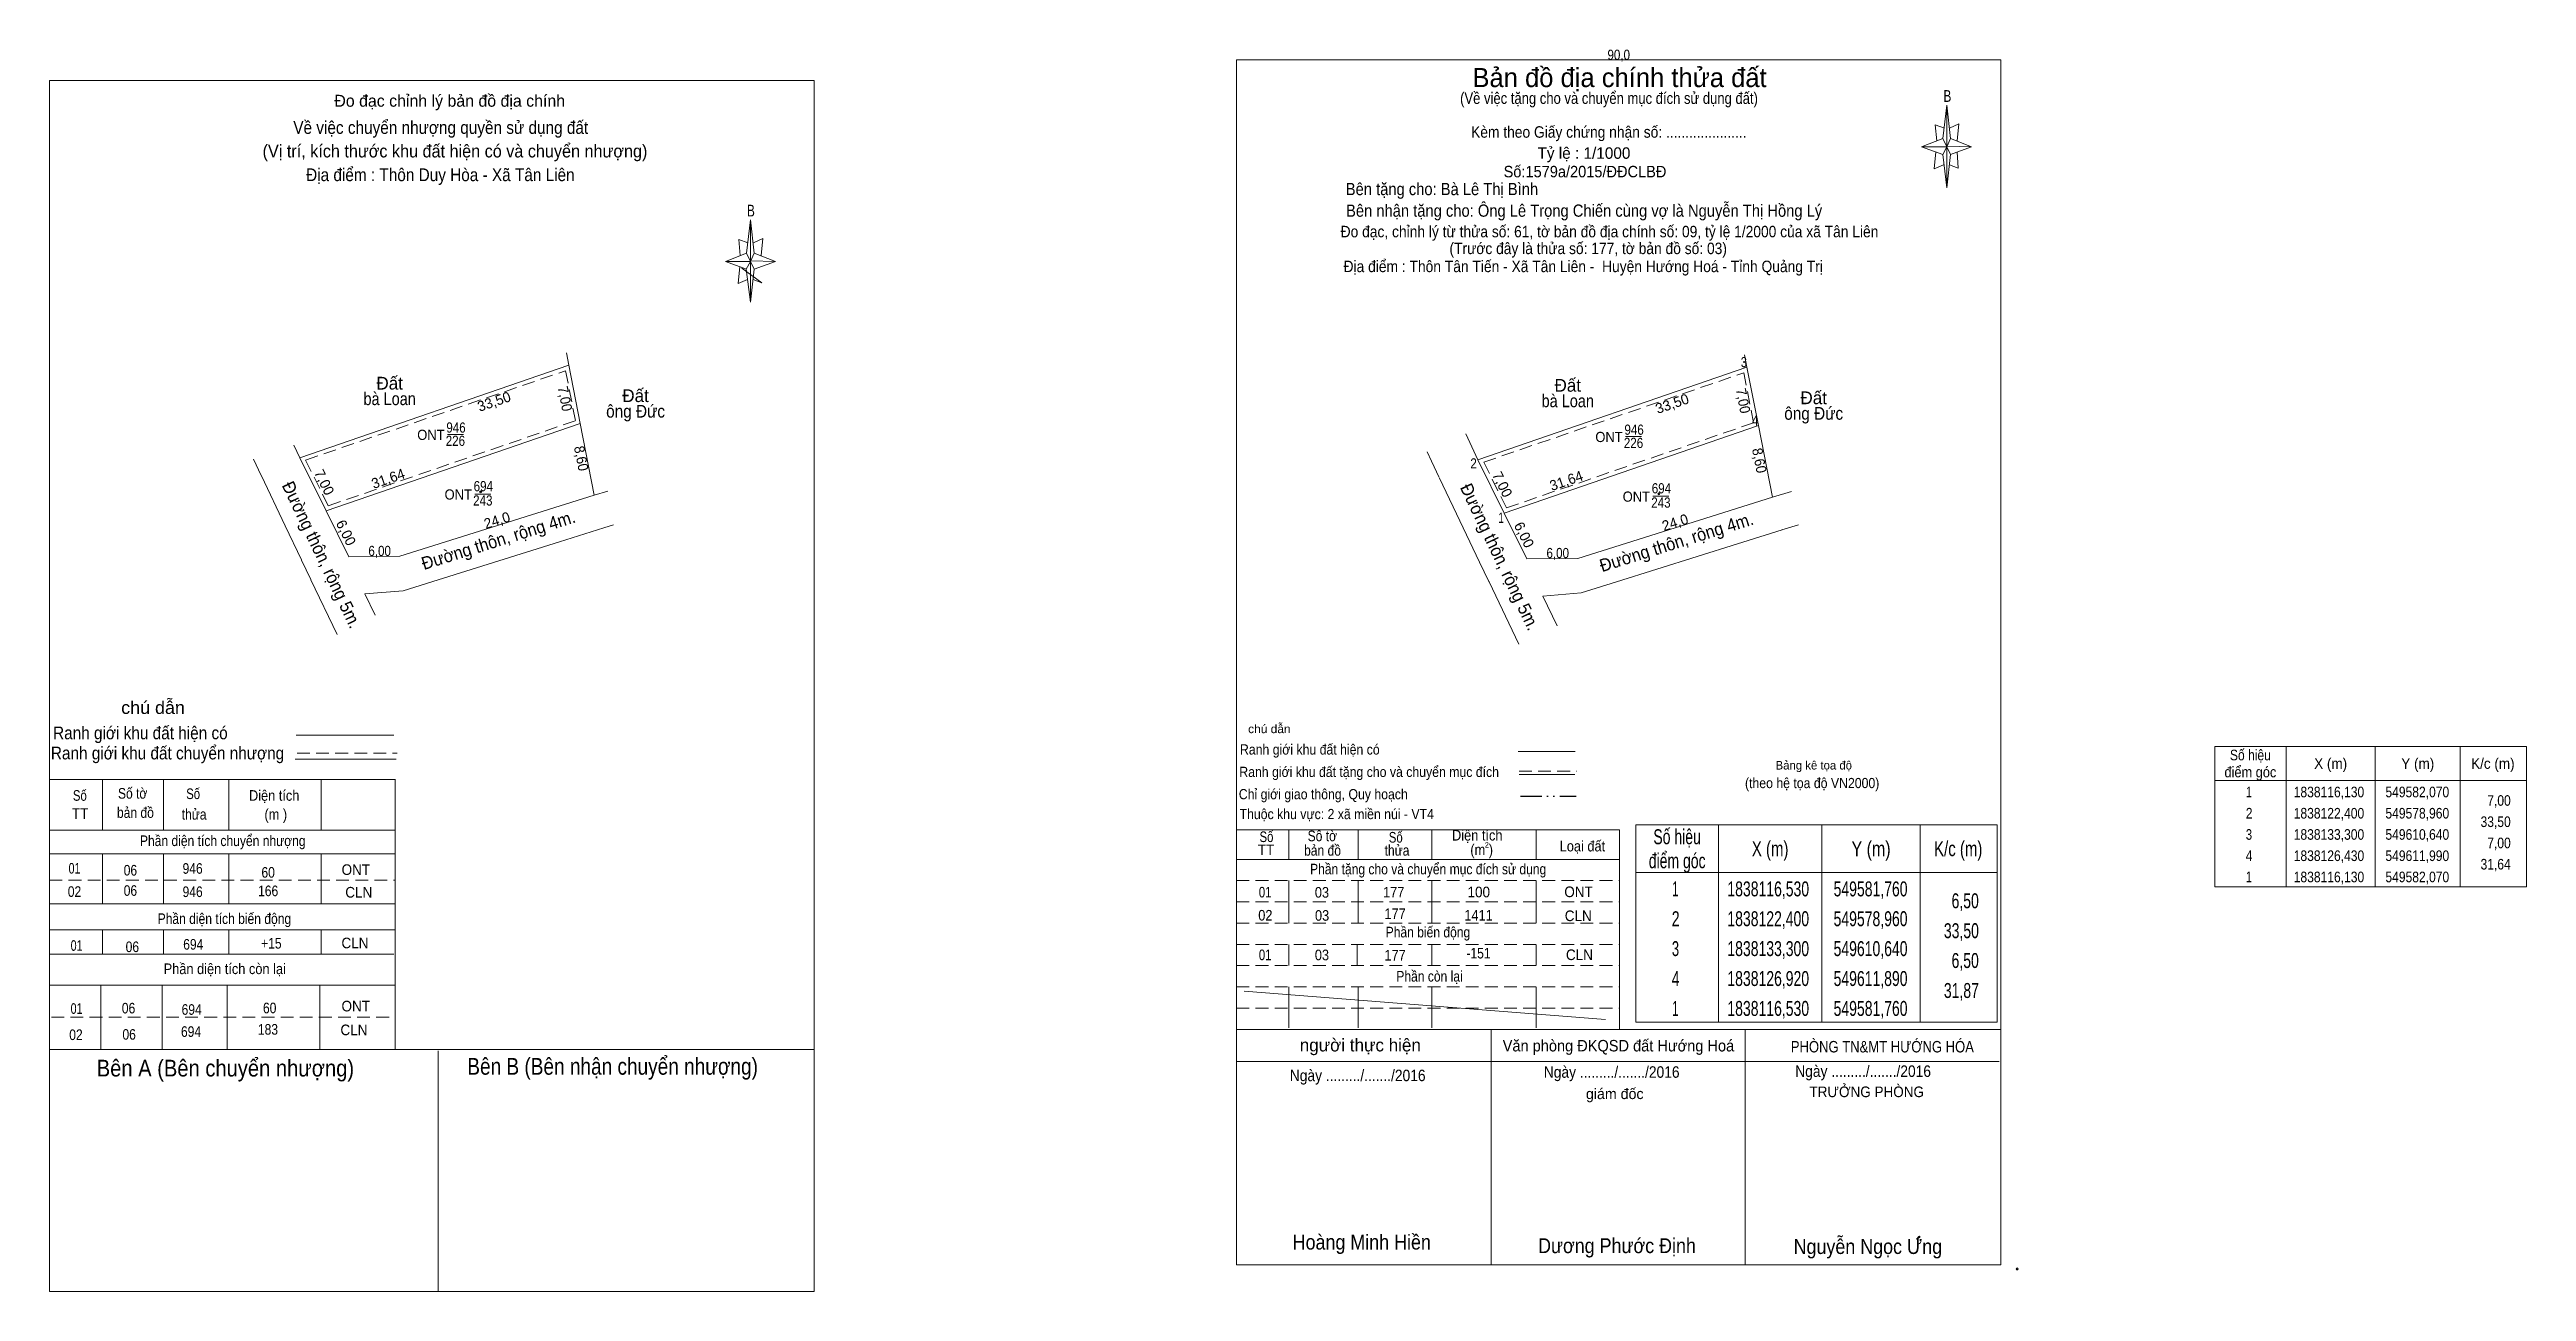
# Model space of a CAD drawing. Header units: metres. Extents: x 549411 to 549702, y 1838025 to 1838171.
import ezdxf
from ezdxf.enums import TextEntityAlignment as Align

# ---------------------------------------------------------------- set-up
doc = ezdxf.new("R2010")
doc.units = ezdxf.units.M
doc.header["$LTSCALE"] = 0.5
doc.header["$PDMODE"] = 32
doc.header["$PDSIZE"] = 0.25
doc.linetypes.add('DASH_DOUBLE_DOT', pattern=[9.2, 5, -1.2, 0.3, -1.2, 0.3, -1.2])
doc.linetypes.add('MEDIUM_DASHED', pattern=[4.5, 3, -1.5])
for name, color, linetype, lineweight in [('1', 7, 'Continuous', 13), ('12', 7, 'Continuous', 13), ('15', 7, 'Continuous', 13), ('17', 7, 'Continuous', 13), ('18', 7, 'Continuous', 13), ('21', 7, 'Continuous', 13), ('42', 7, 'Continuous', 13), ('63', 7, 'Continuous', 13)]:
    doc.layers.add(name, color=color, linetype=linetype, lineweight=lineweight)
doc.layers.add('20', color=7, linetype='Continuous')

msp = doc.modelspace()

# ---------------------------------------------------------------- hatches: boundary and pattern name
at = {"layer": '21'}
msp.add_hatch(color=256, dxfattribs=at).paths.add_polyline_path([(549630.96, 1838030.87), (549631, 1838030.91), (549631.01, 1838030.95), (549630.98, 1838030.99), (549630.94, 1838031.01), (549630.9, 1838030.99), (549630.86, 1838030.97), (549630.59, 1838030.67), (549630.66, 1838030.67)])

# ---------------------------------------------------------------- linework, layer by layer
at = {"layer": '1'}
for points in [[(549443.38, 1838116.38), (549440.27, 1838122.65), (549471.95, 1838133.55), (549473.3, 1838126.68)], [(549582.07, 1838116.13), (549578.96, 1838122.4), (549610.64, 1838133.3), (549611.99, 1838126.43)]]:
    msp.add_lwpolyline(points, close=True, dxfattribs=at)
at = {"layer": '12'}
msp.add_line((549410.82, 1838024.52), (549500.82, 1838024.52), dxfattribs=at)
at = {"layer": '15'}
for p, q in [((549443.38, 1838116.38), (549473.3, 1838126.68)), ((549459.55, 1838125.38), (549457.66, 1838125.38)), ((549582.07, 1838116.13), (549611.99, 1838126.43)), ((549598.24, 1838125.13), (549596.35, 1838125.13)), ((549462.77, 1838118.36), (549460.88, 1838118.36)), ((549474.95, 1838118.24), (549476.53, 1838118.72)), ((549601.46, 1838118.11), (549599.57, 1838118.11)), ((549613.64, 1838117.99), (549615.87, 1838118.67)), ((549440.48, 1838110.6), (549441.57, 1838108.33)), ((549441.57, 1838108.33), (549441.59, 1838108.28)), ((549441.59, 1838108.28), (549444.68, 1838101.84)), ((549579.17, 1838110.35), (549580.26, 1838108.08)), ((549580.26, 1838108.08), (549580.28, 1838108.03)), ((549580.28, 1838108.03), (549583.79, 1838100.71)), ((549447.94, 1838106.61), (549449.14, 1838104.1)), ((549586.63, 1838106.36), (549588.3, 1838102.87))]:
    msp.add_line(p, q, dxfattribs=at)
at = {"layer": '15', "linetype": 'MEDIUM_DASHED'}
for p, q in [((549443.64, 1838116.99), (549472.73, 1838127.01)), ((549582.33, 1838116.74), (549611.42, 1838126.76)), ((549440.97, 1838122.37), (549443.64, 1838116.99)), ((549579.66, 1838122.12), (549582.33, 1838116.74))]:
    msp.add_line(p, q, dxfattribs=at)
at = {"layer": '15'}
for points in [[(549440.27, 1838122.65), (549443.38, 1838116.38), (549446.04, 1838110.99)], [(549578.96, 1838122.4), (549582.07, 1838116.13), (549584.73, 1838110.74)], [(549435.76, 1838120.5), (549438.56, 1838114.63), (549440.48, 1838110.61)], [(549574.45, 1838120.25), (549577.25, 1838114.38), (549579.17, 1838110.36)]]:
    msp.add_lwpolyline(points, dxfattribs=at)
for p in [(549461.58, 1838118.64), (549600.27, 1838118.39)]:
    msp.add_point(p, dxfattribs=at)
at = {"layer": '17'}
for p, q in [((549410.82, 1838024.52), (549410.82, 1838167.06)), ((549492.88, 1838146.74), (549493.34, 1838150.64)), ((549492.88, 1838144.84), (549490.38, 1838145.74)), ((549493.78, 1838146.74), (549496.28, 1838145.74)), ((549492.3, 1838144.96), (549494.68, 1838143.24)), ((549493.78, 1838144.84), (549493.34, 1838140.94)), ((549494.68, 1838143.24), (549493.64, 1838143.64)), ((549439.72, 1838087.15), (549451.62, 1838087.15)), ((549439.86, 1838089.99), (549451.36, 1838089.99)), ((549451.56, 1838084.77), (549410.88, 1838084.79)), ((549417.04, 1838084.77), (549417.04, 1838078.82)), ((549424.25, 1838084.77), (549424.25, 1838078.82)), ((549431.92, 1838084.77), (549431.92, 1838078.82)), ((549442.81, 1838084.77), (549442.81, 1838078.82)), ((549451.5, 1838084.77), (549451.5, 1838053)), ((549410.88, 1838078.82), (549451.5, 1838078.82)), ((549410.82, 1838076.03), (549451.5, 1838076.03)), ((549417.04, 1838076.03), (549417.04, 1838070.13)), ((549424.25, 1838076.03), (549424.25, 1838070.13)), ((549431.92, 1838076.03), (549431.92, 1838070.13)), ((549442.81, 1838076.03), (549442.81, 1838070.13)), ((549410.88, 1838070.13), (549451.44, 1838070.13)), ((549410.82, 1838067.1), (549451.5, 1838067.1)), ((549417.04, 1838067.1), (549417.04, 1838064.2)), ((549424.25, 1838067.1), (549424.25, 1838064.2)), ((549431.92, 1838067.1), (549431.92, 1838064.2)), ((549442.81, 1838067.1), (549442.81, 1838064.2)), ((549410.82, 1838064.2), (549451.37, 1838064.2)), ((549410.82, 1838060.55), (549451.5, 1838060.55)), ((549416.87, 1838060.55), (549416.87, 1838053)), ((549424.08, 1838060.55), (549424.08, 1838053)), ((549431.75, 1838060.55), (549431.75, 1838053)), ((549442.64, 1838060.55), (549442.64, 1838053)), ((549410.82, 1838053), (549500.82, 1838053)), ((549456.56, 1838052.84), (549456.56, 1838024.54))]:
    msp.add_line(p, q, dxfattribs=at)
at = {"layer": '17', "linetype": 'MEDIUM_DASHED'}
for p, q in [((549439.96, 1838087.89), (549451.76, 1838087.89)), ((549410.82, 1838072.92), (549451.5, 1838072.92)), ((549411.04, 1838056.82), (549451.5, 1838056.82))]:
    msp.add_line(p, q, dxfattribs=at)
at = {"layer": '17'}
for points in [[(549410.82, 1838167.06), (549500.82, 1838167.06), (549500.82, 1838024.52)], [(549493.68, 1838147.94), (549494.78, 1838148.44), (549494.58, 1838146.44)], [(549493.34, 1838145.74), (549492.88, 1838146.74), (549490.38, 1838145.74)], [(549493.04, 1838147.94), (549491.98, 1838148.34), (549492.14, 1838146.44)], [(549493.34, 1838145.74), (549493.78, 1838144.84), (549496.28, 1838145.74)], [(549492.08, 1838145.14), (549491.88, 1838143.14), (549492.98, 1838143.64)]]:
    msp.add_lwpolyline(points, dxfattribs=at)
for points in [[(549493.34, 1838150.64), (549493.78, 1838146.74), (549493.34, 1838145.74)], [(549493.34, 1838145.74), (549490.38, 1838145.74), (549492.88, 1838146.74), (549493.78, 1838144.84), (549496.28, 1838145.74), (549493.34, 1838145.84)], [(549493.34, 1838145.74), (549493.34, 1838140.94), (549492.84, 1838144.84)]]:
    msp.add_lwpolyline(points, close=True, dxfattribs=at)
at = {"layer": '18'}
for p, q in [((549471.67, 1838135), (549471.95, 1838133.55)), ((549610.36, 1838134.75), (549610.64, 1838133.3)), ((549440.27, 1838122.65), (549471.95, 1838133.55)), ((549578.96, 1838122.4), (549610.64, 1838133.3)), ((549577.55, 1838125.44), (549578.96, 1838122.4)), ((549439.58, 1838124.13), (549440.27, 1838122.65)), ((549452.05, 1838111.05), (549474.95, 1838118.24)), ((549590.74, 1838110.8), (549613.64, 1838117.99)), ((549470.86, 1838112.76), (549476.09, 1838114.4)), ((549476.06, 1838114.4), (549477.21, 1838114.75)), ((549609.55, 1838112.51), (549614.78, 1838114.15)), ((549614.75, 1838114.15), (549616.73, 1838114.75))]:
    msp.add_line(p, q, dxfattribs=at)
at = {"layer": '18', "linetype": 'MEDIUM_DASHED'}
for points in [[(549440.97, 1838122.37), (549471.57, 1838132.89), (549472.73, 1838127.01)], [(549579.66, 1838122.12), (549610.26, 1838132.64), (549611.42, 1838126.76)]]:
    msp.add_lwpolyline(points, dxfattribs=at)
at = {"layer": '18'}
for points in [[(549471.95, 1838133.55), (549473.3, 1838126.68), (549474.95, 1838118.24)], [(549610.64, 1838133.3), (549611.99, 1838126.43), (549613.64, 1838117.99)], [(549434.87, 1838122.4), (549434.83, 1838122.49), (549435.73, 1838120.55)], [(549573.01, 1838123.34), (549573.52, 1838122.24), (549574.42, 1838120.3)], [(549447.94, 1838106.61), (549452.44, 1838106.98), (549456.58, 1838108.28), (549470.86, 1838112.76)], [(549586.63, 1838106.36), (549591.13, 1838106.73), (549595.27, 1838108.03), (549609.55, 1838112.51)]]:
    msp.add_lwpolyline(points, dxfattribs=at)
at = {"layer": '21'}
for p, q in [((549633.69, 1838160.23), (549634.19, 1838164.13)), ((549634.59, 1838160.23), (549637.09, 1838159.23)), ((549633.69, 1838158.33), (549631.19, 1838159.23)), ((549634.59, 1838158.33), (549634.19, 1838154.43)), ((549635.49, 1838156.73), (549634.49, 1838157.13)), ((549635.39, 1838158.63), (549635.49, 1838156.73)), ((549583.7, 1838088.08), (549590.42, 1838088.08)), ((549583.82, 1838085.36), (549590.4, 1838085.36)), ((549550.55, 1838078.87), (549595.63, 1838078.87)), ((549556.73, 1838078.87), (549556.73, 1838075.45)), ((549564.87, 1838078.87), (549564.87, 1838075.37)), ((549573.53, 1838078.87), (549573.53, 1838075.37)), ((549585.83, 1838078.87), (549585.83, 1838075.37)), ((549595.63, 1838078.87), (549595.63, 1838055.37)), ((549550.55, 1838075.37), (549595.63, 1838075.37)), ((549556.73, 1838072.87), (549556.73, 1838067.87)), ((549564.87, 1838072.87), (549564.87, 1838067.87)), ((549573.53, 1838072.87), (549573.53, 1838067.87)), ((549585.83, 1838072.87), (549585.83, 1838067.87)), ((549556.73, 1838065.37), (549556.73, 1838062.87)), ((549564.77, 1838065.37), (549564.77, 1838062.87)), ((549573.53, 1838065.37), (549573.53, 1838062.87)), ((549585.83, 1838065.37), (549585.83, 1838062.87)), ((549556.73, 1838060.37), (549556.73, 1838055.55)), ((549564.87, 1838060.37), (549564.87, 1838055.55)), ((549573.53, 1838060.37), (549573.53, 1838055.55)), ((549585.83, 1838060.37), (549585.83, 1838055.55)), ((549550.55, 1838055.37), (549640.55, 1838055.37)), ((549580.55, 1838055.37), (549580.55, 1838027.67)), ((549610.45, 1838055.37), (549610.45, 1838027.67)), ((549550.55, 1838051.57), (549640.35, 1838051.57))]:
    msp.add_line(p, q, dxfattribs=at)
at = {"layer": '21', "linetype": 'MEDIUM_DASHED'}
for p, q in [((549583.82, 1838085.76), (549590.6, 1838085.76)), ((549550.55, 1838072.87), (549595.63, 1838072.87)), ((549550.55, 1838070.37), (549595.63, 1838070.37)), ((549550.55, 1838067.87), (549595.63, 1838067.87)), ((549550.55, 1838065.37), (549595.63, 1838065.37)), ((549550.55, 1838062.87), (549595.63, 1838062.87)), ((549550.55, 1838060.37), (549595.63, 1838060.37)), ((549550.55, 1838057.87), (549595.63, 1838057.87))]:
    msp.add_line(p, q, dxfattribs=at)
at = {"layer": '21', "linetype": 'DASH_DOUBLE_DOT', "lineweight": 25}
msp.add_line((549584, 1838082.82), (549590.54, 1838082.82), dxfattribs=at)
at = {"layer": '21'}
for points in [[(549550.55, 1838169.47), (549640.55, 1838169.47), (549640.55, 1838027.67), (549550.55, 1838027.67)], [(549634.19, 1838164.13), (549634.59, 1838160.23), (549634.19, 1838159.23)], [(549634.19, 1838159.23), (549631.19, 1838159.23), (549633.69, 1838160.23), (549634.59, 1838158.33), (549637.09, 1838159.23), (549634.19, 1838159.33)], [(549634.19, 1838159.23), (549634.19, 1838154.43), (549633.69, 1838158.33)], [(549630.96, 1838030.87), (549631, 1838030.91), (549631.01, 1838030.95), (549630.98, 1838030.99), (549630.94, 1838031.01), (549630.9, 1838030.99), (549630.86, 1838030.97), (549630.59, 1838030.67), (549630.66, 1838030.67)]]:
    msp.add_lwpolyline(points, close=True, dxfattribs=at)
for points in [[(549634.19, 1838159.23), (549633.69, 1838160.23), (549631.19, 1838159.23)], [(549633.89, 1838161.43), (549632.79, 1838161.83), (549632.99, 1838159.93)], [(549634.49, 1838161.43), (549635.59, 1838161.93), (549635.39, 1838159.93)], [(549632.89, 1838158.63), (549632.69, 1838156.63), (549633.79, 1838157.13)], [(549634.19, 1838159.23), (549634.59, 1838158.33), (549637.09, 1838159.23)]]:
    msp.add_lwpolyline(points, dxfattribs=at)
msp.add_point((549642.45, 1838027.17), dxfattribs=at)
at = {"layer": '42'}
msp.add_line((549551.46, 1838059.86), (549594.01, 1838056.51), dxfattribs=at)
at = {"layer": '63'}
for p, q in [((549452.05, 1838111.05), (549446.04, 1838110.99)), ((549590.74, 1838110.8), (549584.73, 1838110.74)), ((549674.11, 1838088.65), (549674.11, 1838072.15)), ((549684.61, 1838088.65), (549684.61, 1838072.15)), ((549694.61, 1838088.65), (549694.61, 1838072.15)), ((549665.71, 1838084.65), (549702.41, 1838084.65)), ((549607.3, 1838079.44), (549607.3, 1838056.21)), ((549619.47, 1838079.44), (549619.47, 1838056.21)), ((549631.05, 1838079.44), (549631.05, 1838056.21)), ((549597.56, 1838073.81), (549640.09, 1838073.81))]:
    msp.add_line(p, q, dxfattribs=at)
for points in [[(549665.71, 1838088.65), (549702.41, 1838088.65), (549702.41, 1838072.15), (549665.71, 1838072.15)], [(549597.56, 1838079.44), (549640.09, 1838079.44), (549640.09, 1838056.21), (549597.56, 1838056.21)]]:
    msp.add_lwpolyline(points, close=True, dxfattribs=at)

# ---------------------------------------------------------------- texts
at = {"layer": '1'}
for s, width, p in [('ONT', 0.95, (549455.715, 1838124.74)), ('226', 0.85, (549458.6, 1838124.04)), ('946', 0.85, (549458.67, 1838125.6)), ('ONT', 0.95, (549594.405, 1838124.49)), ('946', 0.85, (549597.36, 1838125.35)), ('226', 0.85, (549597.29, 1838123.79)), ('694', 0.85, (549461.885, 1838118.7)), ('694', 0.85, (549600.575, 1838118.45)), ('ONT', 0.95, (549458.935, 1838117.72)), ('243', 0.85, (549461.825, 1838117.02)), ('ONT', 0.95, (549597.625, 1838117.47)), ('243', 0.85, (549600.515, 1838116.77))]:
    msp.add_text(s, height=1.2, dxfattribs=dict(at, width=width)).set_placement(p, align=Align.CENTER)
at = {"layer": '15', "width": 0.95}
for p in [(549463.8803, 1838112.2463), (549602.5703, 1838111.9963)]:
    msp.add_text('Đường thôn, rộng 4m.', height=1.5, rotation=17.431, dxfattribs=at).set_placement(p, align=Align.CENTER)
at = {"layer": '15', "width": 0.85}
for p in [(549449.68, 1838111.08), (549588.37, 1838110.83)]:
    msp.add_text('6,00', height=1.2, dxfattribs=at).set_placement(p, align=Align.CENTER)
at = {"layer": '17'}
msp.add_text('Đo đạc chỉnh lý bản đồ địa chính', height=1.4, dxfattribs=at).set_placement((549457.93, 1838163.96), align=Align.CENTER)
for s, height, width, p in [('Về việc chuyển nhượng quyền sử dụng đất', 1.5, 0.9, (549456.875, 1838160.76)), ('B', 1.378, 0.75, (549493.39, 1838151.04)), ('chú dẫn', 1.5, 1.05, (549423.005, 1838092.49)), ('Ranh giới khu đất hiện có ', 1.5, 0.9, (549421.765, 1838089.51)), ('Ranh giới khu đất chuyển nhượng', 1.5, 0.9, (549424.71, 1838087.14)), ('TT', 1.25, 0.95, (549414.42, 1838080.14)), ('Số', 1.25, 0.8, (549414.385, 1838082.27)), ('bản đồ', 1.25, 0.85, (549420.93, 1838080.26)), ('Số tờ', 1.25, 0.85, (549420.605, 1838082.52)), ('thửa', 1.25, 0.85, (549427.84, 1838080.05)), ('Số', 1.25, 0.8, (549427.725, 1838082.47)), ('Diện tích', 1.25, 0.9, (549437.265, 1838082.27)), ('(m )', 1.25, 0.9, (549437.455, 1838080.05)), ('Phần diện tích chuyển nhượng', 1.25, 0.85, (549431.21, 1838076.94)), ('01', 1.25, 0.75, (549413.76, 1838073.7)), ('06', 1.25, 0.85, (549420.34, 1838073.47)), ('946', 1.25, 0.85, (549427.665, 1838073.68)), ('60', 1.25, 0.85, (549436.555, 1838073.22)), ('ONT', 1.25, 0.95, (549446.88, 1838073.54)), ('02', 1.25, 0.85, (549413.76, 1838070.96)), ('06', 1.25, 0.85, (549420.34, 1838071.08)), ('946', 1.25, 0.85, (549427.665, 1838070.94)), ('166', 1.25, 0.85, (549436.555, 1838071.04)), ('CLN', 1.25, 0.95, (549447.225, 1838070.88)), ('Phần diện tích biến động', 1.25, 0.85, (549431.405, 1838067.77)), ('01', 1.25, 0.75, (549414.005, 1838064.61)), ('06', 1.25, 0.85, (549420.57, 1838064.46)), ('694', 1.25, 0.85, (549427.74, 1838064.75)), ('+15', 1.25, 0.85, (549436.93, 1838064.87)), ('CLN', 1.25, 0.95, (549446.775, 1838064.91)), ('Phần diện tích còn lại', 1.25, 0.9, (549431.45, 1838061.87)), ('01', 1.25, 0.75, (549414, 1838057.19)), ('06', 1.25, 0.85, (549420.12, 1838057.24)), ('694', 1.25, 0.85, (549427.55, 1838057.08)), ('60', 1.25, 0.85, (549436.735, 1838057.26)), ('ONT', 1.25, 0.95, (549446.87, 1838057.48)), ('02', 1.25, 0.85, (549413.93, 1838054.11)), ('06', 1.25, 0.85, (549420.19, 1838054.15)), ('694', 1.25, 0.85, (549427.48, 1838054.48)), ('183', 1.25, 0.85, (549436.535, 1838054.74)), ('CLN', 1.25, 0.95, (549446.655, 1838054.68)), ('Bên B (Bên nhận chuyển nhượng)', 1.97, 0.85, (549477.11, 1838050.03)), ('Bên A (Bên chuyển nhượng)', 1.97, 0.9, (549431.525, 1838049.82))]:
    msp.add_text(s, height=height, dxfattribs=dict(at, width=width)).set_placement(p, align=Align.CENTER)
at = {"layer": '17', "width": 0.95}
msp.add_text('(Vị trí, kích thước khu đất hiện có và chuyển nhượng)', height=1.5, dxfattribs=at).set_placement((549435.9, 1838157.99))
at = {"layer": '20', "width": 0.9}
msp.add_text('Địa điểm : Thôn Duy Hòa - Xã Tân Liên', height=1.5, dxfattribs=at).set_placement((549456.83, 1838155.2), align=Align.CENTER)
at = {"layer": '21'}
for s, height, p in [('Bản đồ địa chính thửa đất', 2.25, (549595.645, 1838166.27)), ('Tỷ lệ : 1/1000', 1.35, (549591.455, 1838157.83)), ('Bảng kê tọa độ', 1, (549618.515, 1838085.95)), ('người thực hiện', 1.5, (549565.13, 1838052.77)), ('giám đốc', 1.25, (549595.08, 1838047.16))]:
    msp.add_text(s, height=height, dxfattribs=at).set_placement(p, align=Align.CENTER)
for s, height, width, p in [('(Về việc tặng cho và chuyển mục đích sử dụng đất)', 1.35, 0.85, (549594.405, 1838164.29)), ('B', 1.378, 0.75, (549634.24, 1838164.53)), ('Kèm theo Giấy chứng nhận số: .....................', 1.35, 0.9, (549594.38, 1838160.31)), ('Số:1579a/2015/ĐĐCLBĐ', 1.35, 0.95, (549591.58, 1838155.65)), ('Đo đạc, chỉnh lý từ thửa số: 61, tờ bản đồ địa chính số: 09, tỷ lệ 1/2000 của xã Tân Liên', 1.35, 0.9, (549594.465, 1838148.59)), ('Địa điểm : Thôn Tân Tiến - Xã Tân Liên -  Huyện Hướng Hoá - Tỉnh Quảng Trị ', 1.35, 0.9, (549591.595, 1838144.49)), ('(Trước đây là thửa số: 177, tờ bản đồ số: 03)', 1.35, 0.9, (549591.955, 1838146.61)), ('chú dẫn', 0.9998, 1.05, (549554.42, 1838090.23)), ('Ranh giới khu đất hiện có ', 1.2, 0.9, (549559.385, 1838087.71)), ('Ranh giới khu đất tặng cho và chuyển mục đích', 1.2, 0.9, (549566.17, 1838085.07)), ('(theo hệ tọa độ VN2000)', 1.2, 0.9, (549618.32, 1838083.76)), ('Chỉ giới giao thông, Quy hoạch', 1.2, 0.9, (549560.77, 1838082.45)), ('Thuộc khu vực: 2 xã miền núi - VT4', 1.2, 0.9, (549562.355, 1838080.11)), ('Số', 1.25, 0.8, (549554.08, 1838077.41)), ('Số tờ', 1.25, 0.85, (549560.655, 1838077.51)), ('Số', 1.25, 0.8, (549569.3, 1838077.35)), ('Diện tích', 1.25, 0.9, (549578.895, 1838077.59)), ('TT', 1.25, 0.95, (549554.03, 1838075.87)), ('bản đồ', 1.25, 0.85, (549560.68, 1838075.81)), ('thửa', 1.25, 0.85, (549569.45, 1838075.81)), ('(m )', 1.25, 0.9, (549579.415, 1838075.89)), ('2', 0.625, 0.8, (549580.03, 1838076.77)), ('Loại đất', 1.25, 0.9, (549591.275, 1838076.31)), ('Phần tặng cho và chuyển mục đích sử dụng', 1.25, 0.85, (549573.115, 1838073.61)), ('01', 1.25, 0.8, (549553.925, 1838070.89)), ('03', 1.25, 0.9, (549560.61, 1838070.87)), ('177', 1.25, 0.9, (549569.06, 1838070.89)), ('100', 1.25, 0.95, (549579.075, 1838070.91)), ('ONT', 1.25, 0.95, (549590.82, 1838070.93)), ('02', 1.25, 0.9, (549553.95, 1838068.17)), ('03', 1.25, 0.9, (549560.63, 1838068.15)), ('177', 1.25, 0.9, (549569.22, 1838068.35)), ('Phần biến động', 1.25, 0.85, (549573.09, 1838066.19)), ('1411', 1.25, 0.9, (549579.045, 1838068.17)), ('CLN', 1.25, 0.95, (549590.785, 1838068.11)), ('01', 1.25, 0.8, (549553.925, 1838063.51)), ('03', 1.25, 0.9, (549560.61, 1838063.5)), ('177', 1.25, 0.9, (549569.22, 1838063.47)), ('-151', 1.25, 0.85, (549579.04, 1838063.71)), ('CLN', 1.25, 0.95, (549590.925, 1838063.52)), ('Phần còn lại', 1.25, 0.85, (549573.275, 1838060.99)), ('Văn phòng ĐKQSD đất Hướng Hoá', 1.35, 0.95, (549595.515, 1838052.77)), ('PHÒNG TN&MT HƯỚNG HÓA', 1.35, 0.85, (549626.585, 1838052.65)), ('Ngày ........./......./2016', 1.35, 0.9, (549564.82, 1838049.27)), ('Ngày ........./......./2016', 1.35, 0.9, (549594.72, 1838049.67)), ('Ngày ........./......./2016', 1.35, 0.9, (549624.32, 1838049.77)), ('TRƯỞNG PHÒNG', 1.25, 0.95, (549624.745, 1838047.39)), ('Hoàng Minh Hiền', 1.75, 0.9, (549565.3, 1838029.45)), ('Dương Phước Định', 1.75, 0.9, (549595.345, 1838029.03)), ('Nguyễn Ngọc Ưng', 1.75, 0.9, (549624.88, 1838028.93))]:
    msp.add_text(s, height=height, dxfattribs=dict(at, width=width)).set_placement(p, align=Align.CENTER)
at = {"layer": '21', "width": 0.9}
for s, p in [('Bên tặng cho: Bà Lê Thị Bình', (549563.42, 1838153.55)), ('Bên nhận tặng cho: Ông Lê Trọng Chiến cùng vợ là Nguyễn Thị Hồng Lý', (549563.45, 1838151.01))]:
    msp.add_text(s, height=1.44, dxfattribs=at).set_placement(p)
at = {"layer": '42'}
for p in [(549450.86, 1838130.67), (549479.81, 1838129.2), (549589.55, 1838130.42), (549618.5, 1838128.95)]:
    msp.add_text('Đất', height=1.5, dxfattribs=at).set_placement(p, align=Align.CENTER)
for s, width, p in [('bà Loan', 0.85, (549450.86, 1838128.84)), ('ông Đức', 0.9, (549479.81, 1838127.37)), ('bà Loan', 0.85, (549589.55, 1838128.59)), ('ông Đức', 0.9, (549618.5, 1838127.12))]:
    msp.add_text(s, height=1.5, dxfattribs=dict(at, width=width)).set_placement(p, align=Align.CENTER)
at = {"layer": '63'}
for s, height, width, p in [('90,0', 1.2, 0.85, (549595.55, 1838169.47)), ('Số hiệu', 1.25, 0.85, (549669.91, 1838087.03)), ('X (m)', 1.25, 0.95, (549679.36, 1838086.03)), ('Y (m)', 1.25, 0.95, (549689.615, 1838086.03)), ('K/c (m)', 1.25, 0.95, (549698.455, 1838086.03)), ('điểm góc', 1.25, 0.9, (549669.91, 1838085.03)), (' 2', 1.25, 0.85, (549669.565, 1838080.18)), (' 1', 1.25, 0.75, (549669.56, 1838082.68)), ('1838116,130', 1.25, 0.85, (549679.16, 1838082.68)), ('1838122,400', 1.25, 0.85, (549679.16, 1838080.18)), ('549582,070', 1.25, 0.85, (549689.56, 1838082.68)), ('549578,960', 1.25, 0.85, (549689.56, 1838080.18)), ('Số hiệu', 1.76, 0.7, (549602.42, 1838077.16)), (' 3', 1.25, 0.8, (549669.555, 1838077.68)), ('1838133,300', 1.25, 0.85, (549679.16, 1838077.68)), ('549610,640', 1.25, 0.85, (549689.56, 1838077.68)), ('điểm góc', 1.76, 0.7, (549602.43, 1838074.33)), ('X (m)', 1.76, 0.75, (549613.375, 1838075.75)), ('Y (m)', 1.76, 0.8, (549625.255, 1838075.75)), ('K/c (m)', 1.76, 0.75, (549635.515, 1838075.75)), (' 4', 1.25, 0.85, (549669.56, 1838075.18)), ('1838126,430', 1.25, 0.85, (549679.16, 1838075.18)), ('549611,990', 1.25, 0.85, (549689.56, 1838075.18)), (' 1', 1.76, 0.6, (549602.02, 1838071.02)), ('1838116,530', 1.76, 0.7, (549613.15, 1838071.02)), ('549581,760', 1.76, 0.7, (549625.195, 1838071.02)), (' 1', 1.25, 0.75, (549669.56, 1838072.68)), ('1838116,130', 1.25, 0.85, (549679.16, 1838072.68)), ('549582,070', 1.25, 0.85, (549689.56, 1838072.68)), (' 2', 1.76, 0.7, (549602.025, 1838067.51)), ('1838122,400', 1.76, 0.7, (549613.15, 1838067.51)), ('549578,960', 1.76, 0.7, (549625.195, 1838067.51)), (' 3', 1.76, 0.65, (549602.02, 1838063.99)), ('1838133,300', 1.76, 0.7, (549613.15, 1838063.99)), ('549610,640', 1.76, 0.7, (549625.195, 1838063.99)), (' 4', 1.76, 0.7, (549602.02, 1838060.47)), ('1838126,920', 1.76, 0.7, (549613.15, 1838060.47)), ('549611,890', 1.76, 0.7, (549625.195, 1838060.47)), (' 1', 1.76, 0.6, (549602.02, 1838056.95)), ('1838116,530', 1.76, 0.7, (549613.15, 1838056.95)), ('549581,760', 1.76, 0.7, (549625.195, 1838056.95))]:
    msp.add_text(s, height=height, dxfattribs=dict(at, width=width)).set_placement(p, align=Align.CENTER)
for s, height, width, p in [(' 3', 1.2, 0.8, (549610.64, 1838133.3)), (' 4', 1.2, 0.85, (549611.99, 1838126.43)), (' 2', 1.2, 0.85, (549578.84, 1838121.38)), (' 1', 1.2, 0.75, (549582.04, 1838114.98)), ('7,00', 1.25, 0.85, (549700.56, 1838081.68)), ('33,50', 1.25, 0.85, (549700.56, 1838079.18)), ('7,00', 1.25, 0.85, (549700.56, 1838076.68)), ('31,64', 1.25, 0.85, (549700.56, 1838074.18)), ('6,50', 1.76, 0.7, (549637.94, 1838069.62)), ('33,50', 1.76, 0.7, (549637.95, 1838066.1)), ('6,50', 1.76, 0.7, (549637.94, 1838062.59)), ('31,87', 1.76, 0.7, (549637.95, 1838059.06))]:
    msp.add_text(s, height=height, dxfattribs=dict(at, width=width)).set_placement(p, align=Align.RIGHT)
at = {"layer": '63', "width": 0.95}
for s, height, rotation, p in [('7,00', 1.2, 281.117, (549470.9128, 1838129.4807)), ('7,00', 1.2, 281.117, (549609.6028, 1838129.2307)), ('8,60', 1.2, 281.117, (549472.8328, 1838122.4507)), ('8,60', 1.2, 281.117, (549611.5228, 1838122.2007)), ('Đường thôn, rộng 5m.', 1.5, 295.501, (549442.1895, 1838110.9079)), ('Đường thôn, rộng 5m.', 1.5, 295.501, (549580.8795, 1838110.6579))]:
    msp.add_text(s, height=height, rotation=rotation, dxfattribs=at).set_placement(p, align=Align.CENTER)
at = {"layer": '63'}
for s, rotation, p in [('33,50', 18.987, (549463.3448, 1838128.6947)), ('33,50', 18.987, (549602.0348, 1838128.4447)), ('7,00', 296.382, (549442.6208, 1838119.4966)), ('31,64', 18.996, (549450.8747, 1838119.625)), ('7,00', 296.382, (549581.3108, 1838119.2466)), ('31,64', 18.996, (549589.5697, 1838119.3768)), ('6,00', 296.382, (549445.1808, 1838113.5566)), ('24,0', 17.431, (549463.6753, 1838114.7101)), ('6,00', 296.382, (549583.8708, 1838113.3066)), ('24,0', 17.431, (549602.3653, 1838114.4601))]:
    msp.add_text(s, height=1.2, rotation=rotation, dxfattribs=at).set_placement(p, align=Align.CENTER)

doc.saveas('drawing.dxf')
